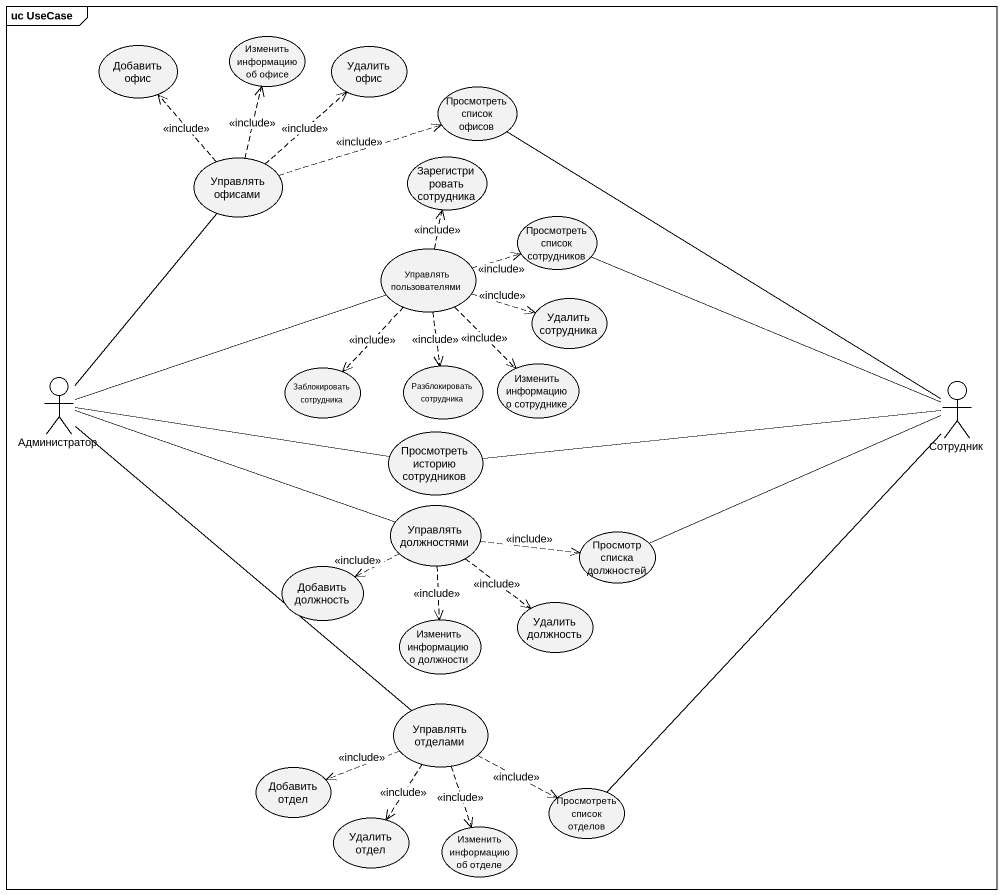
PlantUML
@startuml
mainframe uc UseCase
usecase "Добавить офис" as Добавить_офис
usecase "Изменить информацию об офисе" as Изменить_информацию_об_офисе
usecase "Удалить офис" as Удалить_офис
usecase "Просмотреть список офисов" as Просмотреть_список_офисов
usecase "Управлять офисами" as Управлять_офисами
usecase "Зарегистрировать сотрудника" as Зарегистрировать_сотрудника
usecase "Просмотреть список сотрудников" as Просмотреть_список
usecase "Управлять пользователями" as Управлять_пользователями
usecase "Удалить сотрудника" as Удалить_сотрудника
usecase "Заблокировать сотрудника" as Заблокировать_сотрудника
usecase "Разблокировать сотрудника" as Разблокировать_сотрудника
usecase "Изменить информацию о сотруднике" as Изменить_информацию_о
actor Администратор
actor Сотрудник
usecase "Просмотреть историю сотрудников" as Просмотреть_историю
usecase "Управлять должностями" as Управлять_должностями
usecase "Просмотр списка должностей" as Просмотр_списка_должностей
usecase "Добавить должность" as Добавить_должность
usecase "Удалить должность" as Удалить_должность
usecase "Изменить информацию о должности" as Изменить_информацию_о_2
usecase "Управлять отделами" as Управлять_отделами
usecase "Добавить отдел" as Добавить_отдел
usecase "Удалить отдел" as Удалить_отдел
usecase "Изменить информацию об отделе" as Изменить_информацию_об
usecase "Просмотреть список отделов" as Просмотреть_список_отделов
Управлять_офисами .up.> Добавить_офис : <<include>>
Управлять_офисами .up.> Изменить_информацию_об_офисе : <<include>>
Управлять_офисами .up.> Удалить_офис : <<include>>
Управлять_офисами .right.> Просмотреть_список_офисов : <<include>>
Управлять_пользователями .up.> Зарегистрировать_сотрудника : <<include>>
Управлять_пользователями .right.> Просмотреть_список : <<include>>
Управлять_пользователями .right.> Удалить_сотрудника : <<include>>
Управлять_пользователями ..> Заблокировать_сотрудника : <<include>>
Управлять_пользователями ..> Разблокировать_сотрудника : <<include>>
Управлять_пользователями ..> Изменить_информацию_о : <<include>>
Администратор -up- Управлять_офисами
Администратор -right- Управлять_пользователями
Администратор -right- Просмотреть_историю
Администратор -right- Управлять_должностями
Администратор -- Управлять_отделами
Сотрудник -up- Просмотреть_список_офисов
Сотрудник -left- Просмотреть_список
Сотрудник -left- Просмотреть_историю
Сотрудник -left- Просмотр_списка_должностей
Сотрудник -- Просмотреть_список_отделов
Управлять_должностями .right.> Просмотр_списка_должностей : <<include>>
Управлять_должностями .left.> Добавить_должность : <<include>>
Управлять_должностями ..> Удалить_должность : <<include>>
Управлять_должностями ..> Изменить_информацию_о_2 : <<include>>
Управлять_отделами .left.> Добавить_отдел : <<include>>
Управлять_отделами ..> Удалить_отдел : <<include>>
Управлять_отделами ..> Изменить_информацию_об : <<include>>
Управлять_отделами .right.> Просмотреть_список_отделов : <<include>>
@enduml
